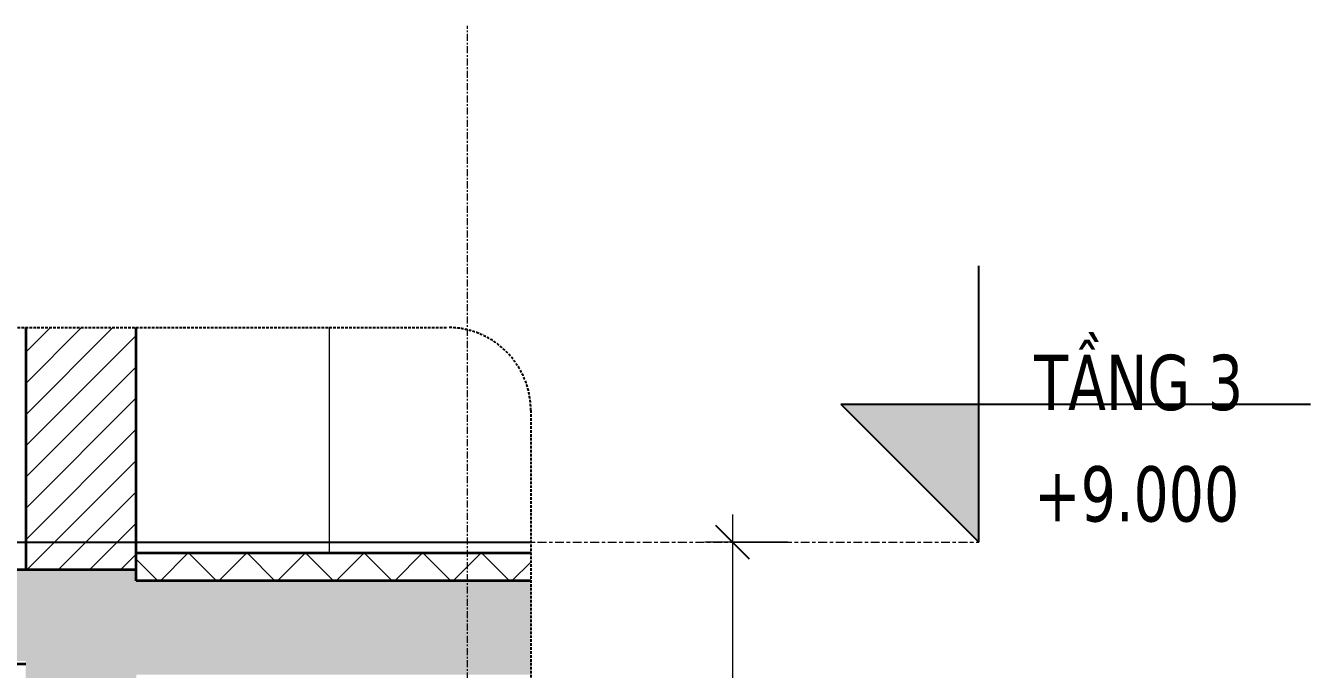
# Model space of a CAD drawing. Header units: millimetres. Extents: x 32270 to 221883, y 3811 to 78637.
# Drawn here: x 54403 to 56728, y 8770 to 9935 of the extents above; entities that cross this region are included whole.
import ezdxf

# ---------------------------------------------------------------- set-up
doc = ezdxf.new("R2010")
doc.units = ezdxf.units.MM
for name, pattern in [('Centre', [31.75, 6.35, -4.7625, 15.875, -4.7625]), ('Grid Line', [22.225, 12.7, -3.175, 3.175, -3.175]), ('Hidden', [7.14375, 4.7625, -2.38125]), ('IMPORT-CENTER _2_', [40.64, 25.4, -5.08, 5.08, -5.08])]:
    doc.linetypes.add(name, pattern=pattern)
for name, color, linetype, lineweight in [('0-4', 90, 'Continuous', 5), ('A-ANNO-DIMS', 211, 'Continuous', 9), ('A-ANNO-DIMS-50', 211, 'Continuous', 9), ('A-DETL-GENF', 92, 'Continuous', 18), ('A-DETL-GENF-3', 92, 'Hidden', 25), ('A-DETL-GENF-4', 9, 'Continuous', 18), ('A-DETL-MEDM', 33, 'Continuous', 35), ('A-FLOR-FNSH-1', 7, 'Continuous', 35), ('A-FLOR-LEVL', 51, 'Continuous', 9), ('A-FLOR-LEVL-1', 51, 'Continuous', 25), ('A-FLOR-LEVL-2', 51, 'Centre', 9), ('A-FLOR-PATT-1', 253, 'Continuous', 18), ('A-FLOR-PATT-3', 8, 'Continuous', 18), ('A-WALL', 113, 'Continuous', 18), ('A-WALL-2', 7, 'Continuous', 35), ('A-WALL-PATT-2', 111, 'Continuous', 18), ('G-IMPT', 8, 'Continuous', 18), ('G-IMPT-2', 8, 'IMPORT-CENTER _2_', 18), ('M-EQPM', 50, 'Continuous', 18), ('M-EQPM-1', 50, 'Continuous', 25), ('S-GRID-1', 1, 'Grid Line', 9)]:
    doc.layers.add(name, color=color, linetype=linetype, lineweight=lineweight)
doc.styles.add('Tahoma_B_1', font='tahomabd.ttf', dxfattribs={"width": 0.85, "height": 100})
doc.styles.add('UTM Avo', font='', dxfattribs={"width": 0.9, "height": 125})
doc.styles.get('UTM Avo').set_extended_font_data('UTM Avo')
doc.dimstyles.new('1_Dim_chi_tiet_2_5', dxfattribs={"dimscale": 304.8, "dimtxt": 124.912619, "dimasz": 0.19685, "dimexe": 0.164042, "dimexo": 0.0625, "dimgap": 0.016404, "dimtad": 1, "dimdec": 0, "dimrnd": 5, "dimzin": 0, "dimdsep": 46, "dimtxsty": 'UTM Avo', "dimblk1": 'OBLIQUE', "dimblk2": 'OBLIQUE', "dimsah": 1, "dimcen": 0.09, "dimdle": 0.164042, "dimazin": 0, "dimtfac": 1, "dimtdec": 4, "dimtix": 1, "dimtmove": 0, "dimatfit": 3, "dimfxl": 0.328084, "dimfxlon": 1, "dimtvp": 1, "dimtolj": 1, "dimtzin": 0, "dimarcsym": 2})
pattern_1 = [(50, (37692.33, 15875), (364.368, -31.878), [38.1, -419.1]), (355, (37692.33, 15875), (-70.486, 382.113), [30.48, -335.28]), (100.451, (37722.7, 15872.34), (293.885, 350.233), [32.38, -356.18]), (46.184, (37692.33, 15976.6), (542.158, -84.086), [57.15, -628.65]), (96.636, (37737.5, 15969.6), (474.805, 494.855), [48.57, -534.27]), (351.184, (37692.33, 15976.6), (474.81, 494.85), [45.72, -502.92]), (21, (37743.13, 15951.2), (303.228, -204.53), [38.1, -419.1]), (326, (37743.13, 15951.2), (123.604, 368.376), [30.48, -335.28]), (71.451, (37768.4, 15934.16), (426.834, 163.843), [32.38, -356.18]), (37.5, (37692.33, 15875), (6.1766, 169.1102), [3.353, -327.863, 3.353, -337.007, -336.55]), (37.5, (37692.33, 15875), (6.1766, 169.1102), [-671.576, 3.353, -333.197]), (7.5, (37692.33, 15875), (133.639, 200.3615), [3.353, -190.703, 3.353, -320.243, -128.27]), (7.5, (37692.33, 15875), (133.639, 200.3615), [-517.652, 3.353, -124.917]), (327.5, (37579.05, 15875), (271.1818, -11.4584), [3.353, -123.647, 3.353, -392.887, -525.78]), (327.5, (37579.05, 15875), (271.1818, -11.4584), [-523.24, 3.353, -522.427]), (317.5, (37528.25, 15875), (296.2585, 50.853), [3.353, -161.747, 3.353, -259.791, -373.38]), (317.5, (37528.25, 15875), (296.2585, 50.853), [-428.244, 3.353, -370.027]), (45, (37692.33, 15875), (-125.7236, 125.7236), []), (45, (37692.33, 16065.5), (-125.7236, 125.7236), [])]

# ---------------------------------------------------------------- blocks, each defined once
blk = doc.blocks.new('NCV_TKTC_KET CAU_rvt-2-TKCS_CĂN HỘ LOẠI 3A - MẶT CẮT 1')
at = {"layer": 'A-FLOR-PATT-1'}
h = blk.add_hatch(dxfattribs=at)
h.set_pattern_fill('FP_3', color=256, style=0, pattern_type=2)
h.set_pattern_definition(pattern_1)
h.paths.add_polyline_path([(41852.6, 8780), (41852.6, 8785), (38252.6, 8785), (38252.6, 8780), (41846.6, 8780)])
h = blk.add_hatch(dxfattribs=at)
h.set_pattern_fill('FP_3', color=256, style=0, pattern_type=2)
h.set_pattern_definition(pattern_1)
h.paths.add_polyline_path([(41852.6, 8780), (41852.6, 8785), (38252.6, 8785), (38252.6, 8780), (41846.6, 8780)])
at = {"layer": 'A-FLOR-FNSH-1'}
blk.add_line((38252.6, 8780), (41852.6, 8780), dxfattribs=at)
blk = doc.blocks.new('TKTC_XREF_251221_MB TANG 2-7 - TKTC_XREF_260130_MB TANG 2-5_dwg_$cc-4746802-TKCS_CĂN HỘ LOẠI 3A - MẶT CẮT 1')
at = {"layer": 'G-IMPT-2'}
for p, q in [((42139.2, 5600), (42260.3, 5600)), ((42200.2, 5600), (42199.3, 5600))]:
    blk.add_line(p, q, dxfattribs=at)
at = {"layer": 'M-EQPM'}
for p, q in [((42200.1, 5600), (42199.4, 5600)), ((42199.4, 5600), (42199.7, 5600)), ((42199.7, 5600), (42200.1, 5600)), ((42244.7, 5600), (42244.7, 5600))]:
    blk.add_line(p, q, dxfattribs=at)
blk = doc.blocks.new('TKTC_XREF_251221_MB TANG 2-7 - TKTC_XREF_260130_MB TANG 2-5_dwg_CUM U_DN100-4746799-TKCS_CĂN HỘ LOẠI 3A - MẶT CẮT 1')
at = {"layer": 'G-IMPT'}
for p, q in [((42202, 5600), (42201.2, 5600)), ((42252.6, 5600), (42201.2, 5600)), ((42202, 5600), (42201.3, 5600)), ((42202, 5600), (42201.3, 5600)), ((42253.4, 5600), (42202, 5600)), ((42254.1, 5600), (42257.9, 5600)), ((42254.1, 5600), (42257.9, 5600)), ((42254.8, 5600), (42258.6, 5600)), ((42254.9, 5600), (42258.7, 5600)), ((42257.9, 5600), (42257.9, 5600)), ((42257.9, 5600), (42257.9, 5600)), ((42257.9, 5600), (42257.9, 5600)), ((42258.6, 5600), (42258.6, 5600)), ((42258.6, 5600), (42258.7, 5600)), ((42258.6, 5600), (42258.7, 5600)), ((42258.7, 5600), (42258.7, 5600)), ((42259.4, 5600), (42259.4, 5600)), ((42260.2, 5600), (42260.2, 5600)), ((42260.9, 5600), (42261, 5600)), ((42261.7, 5600), (42261.7, 5600)), ((42262.4, 5600), (42262.5, 5600)), ((42262.9, 5600), (42263.7, 5600)), ((42263.7, 5600), (42263, 5600)), ((42264.5, 5600), (42263.7, 5600)), ((42263.7, 5600), (42264.4, 5600)), ((42263.7, 5600), (42263.7, 5600)), ((42264.4, 5600), (42264.5, 5600))]:
    blk.add_line(p, q, dxfattribs=at)
at = {"layer": 'G-IMPT', "flags": 128}
for points in [[(42252.6, 5600), (42201.3, 5600), (42201.3, 5600)], [(42253.3, 5600), (42202, 5600), (42202, 5600)], [(42254.1, 5600), (42254.1, 5600), (42252.5, 5600), (42252.6, 5600), (42254.1, 5600), (42254.1, 5600)], [(42254.8, 5600), (42254.8, 5600), (42253.3, 5600), (42253.4, 5600), (42254.9, 5600), (42254.9, 5600)], [(42257.9, 5600), (42254.1, 5600), (42254.1, 5600), (42257.9, 5600)], [(42258.7, 5600), (42254.9, 5600), (42254.8, 5600), (42258.6, 5600)], [(42258.6, 5600), (42262.9, 5600), (42263, 5600), (42258.7, 5600)], [(42259.4, 5600), (42263.7, 5600), (42263.7, 5600), (42259.4, 5600)]]:
    blk.add_lwpolyline(points, dxfattribs=at)
blk = doc.blocks.new('TKTC_XREF_251221_MB TANG 2-7 - TKTC_XREF_260130_MB TANG 2-5_dwg_$cc-4746807-TKCS_CĂN HỘ LOẠI 3A - MẶT CẮT 1')
at = {"layer": 'G-IMPT-2'}
for p, q in [((42110.7, 5600), (42263.7, 5600)), ((42187.2, 5600), (42187.1, 5600))]:
    blk.add_line(p, q, dxfattribs=at)
at = {"layer": 'M-EQPM'}
for p, q in [((42187.2, 5600), (42187.1, 5600)), ((42187.1, 5600), (42187.2, 5600)), ((42187.2, 5600), (42187.2, 5600)), ((42244, 5600), (42244, 5600))]:
    blk.add_line(p, q, dxfattribs=at)
blk = doc.blocks.new('TKTC_XREF_251221_MB TANG 2-7 - TKTC_XREF_260130_MB TANG 2-5_dwg_CUM U_DN100-V10-TKCS_CĂN HỘ LOẠI 3A - MẶT CẮT 1')
at = {"layer": 'G-IMPT'}
for p, q in [((42187.1, 5600), (42187.2, 5600)), ((42187.1, 5600), (42187.2, 5600)), ((42187.1, 5600), (42187.2, 5600)), ((42252, 5600), (42187.1, 5600)), ((42252.1, 5600), (42187.2, 5600)), ((42253.9, 5600), (42258.7, 5600)), ((42253.9, 5600), (42258.7, 5600)), ((42254, 5600), (42258.8, 5600)), ((42254, 5600), (42258.8, 5600)), ((42258.7, 5600), (42258.7, 5600)), ((42258.7, 5600), (42258.7, 5600)), ((42258.7, 5600), (42258.7, 5600)), ((42258.8, 5600), (42258.8, 5600)), ((42258.8, 5600), (42258.8, 5600)), ((42258.8, 5600), (42258.8, 5600)), ((42259.6, 5600), (42259.6, 5600)), ((42259.7, 5600), (42259.7, 5600)), ((42261.6, 5600), (42261.6, 5600)), ((42261.7, 5600), (42261.7, 5600)), ((42263.5, 5600), (42263.5, 5600)), ((42263.6, 5600), (42263.6, 5600)), ((42266, 5600), (42265, 5600)), ((42265.1, 5600), (42266, 5600)), ((42266.1, 5600), (42265.2, 5600)), ((42265.2, 5600), (42266.1, 5600)), ((42266, 5600), (42266, 5600)), ((42266.1, 5600), (42266.1, 5600))]:
    blk.add_line(p, q, dxfattribs=at)
at = {"layer": 'G-IMPT', "flags": 128}
for points in [[(42252, 5600), (42187.1, 5600), (42187.1, 5600)], [(42252.1, 5600), (42187.2, 5600), (42187.2, 5600)], [(42253.9, 5600), (42253.9, 5600), (42252, 5600), (42252, 5600), (42253.9, 5600), (42253.9, 5600)], [(42254, 5600), (42254, 5600), (42252.1, 5600), (42252.1, 5600), (42254, 5600), (42254, 5600)], [(42258.7, 5600), (42253.9, 5600), (42253.9, 5600), (42258.7, 5600)], [(42258.8, 5600), (42254, 5600), (42254, 5600), (42258.8, 5600)], [(42259.6, 5600), (42265.1, 5600), (42265, 5600), (42259.6, 5600)], [(42259.7, 5600), (42265.2, 5600), (42265.2, 5600), (42259.7, 5600)]]:
    blk.add_lwpolyline(points, dxfattribs=at)
blk = doc.blocks.new('TKTC_XREF_251221_MB TANG 2-7 - TKTC_XREF_260130_MB TANG 2-5_dwg_$cc-4746806-TKCS_CĂN HỘ LOẠI 3A - MẶT CẮT 1')
at = {"layer": 'G-IMPT-2'}
for p, q in [((42111.5, 5600), (42264.5, 5600)), ((42188, 5600), (42188.1, 5600))]:
    blk.add_line(p, q, dxfattribs=at)
at = {"layer": 'M-EQPM'}
for p, q in [((42188, 5600), (42188, 5600)), ((42188, 5600), (42188.1, 5600)), ((42188.1, 5600), (42188, 5600)), ((42244.9, 5600), (42244.9, 5600))]:
    blk.add_line(p, q, dxfattribs=at)
blk = doc.blocks.new('TKTC_XREF_251221_MB TANG 2-7 - TKTC_XREF_260130_MB TANG 2-5_dwg_$cc-4746801-TKCS_CĂN HỘ LOẠI 3A - MẶT CẮT 1')
at = {"layer": 'G-IMPT-2'}
for p, q in [((42139.6, 5600), (42260.7, 5600)), ((42200.6, 5600), (42199.7, 5600))]:
    blk.add_line(p, q, dxfattribs=at)
at = {"layer": 'M-EQPM'}
for p, q in [((42200.5, 5600), (42199.8, 5600)), ((42199.8, 5600), (42200.1, 5600)), ((42200.1, 5600), (42200.5, 5600)), ((42245.1, 5600), (42245.1, 5600))]:
    blk.add_line(p, q, dxfattribs=at)
blk = doc.blocks.new('TKTC_XREF_251221_MB TANG 2-7 - TKTC_XREF_260130_MB TANG 2-5_dwg_$cc-4746800-TKCS_CĂN HỘ LOẠI 3A - MẶT CẮT 1')
at = {"layer": 'G-IMPT-2'}
for p, q in [((42217.4, 5600), (42096.3, 5600)), ((42156.4, 5600), (42157.3, 5600))]:
    blk.add_line(p, q, dxfattribs=at)
at = {"layer": 'M-EQPM'}
for p, q in [((42111.8, 5600), (42111.8, 5600)), ((42156.8, 5600), (42156.5, 5600)), ((42156.5, 5600), (42157.2, 5600)), ((42157.2, 5600), (42156.8, 5600))]:
    blk.add_line(p, q, dxfattribs=at)
blk = doc.blocks.new('TKTC_XREF_251221_MB TANG 2-7 - TKTC_XREF_260130_MB TANG 2-5_dwg_CUM U_DN100-V17-TKCS_CĂN HỘ LOẠI 3A - MẶT CẮT 1')
at = {"layer": 'G-IMPT'}
for p, q in [((42092.1, 5600), (42092.9, 5600)), ((42092.9, 5600), (42092.1, 5600)), ((42092.1, 5600), (42092.1, 5600)), ((42092.9, 5600), (42093.6, 5600)), ((42093.7, 5600), (42092.9, 5600)), ((42092.9, 5600), (42092.9, 5600)), ((42094.1, 5600), (42094.1, 5600)), ((42094.9, 5600), (42094.9, 5600)), ((42095.6, 5600), (42095.6, 5600)), ((42096.4, 5600), (42096.4, 5600)), ((42097.2, 5600), (42097.2, 5600)), ((42097.9, 5600), (42097.9, 5600)), ((42098, 5600), (42097.9, 5600)), ((42101.7, 5600), (42097.9, 5600)), ((42098, 5600), (42097.9, 5600)), ((42098, 5600), (42098, 5600)), ((42101.7, 5600), (42098, 5600)), ((42098.7, 5600), (42098.7, 5600)), ((42098.7, 5600), (42098.7, 5600)), ((42098.7, 5600), (42098.7, 5600)), ((42102.5, 5600), (42098.7, 5600)), ((42102.5, 5600), (42098.7, 5600)), ((42103.2, 5600), (42154.5, 5600)), ((42104, 5600), (42155.3, 5600)), ((42154.5, 5600), (42155.3, 5600)), ((42154.6, 5600), (42155.3, 5600)), ((42154.6, 5600), (42155.3, 5600))]:
    blk.add_line(p, q, dxfattribs=at)
at = {"layer": 'G-IMPT', "flags": 128}
for points in [[(42097.2, 5600), (42092.9, 5600), (42092.9, 5600), (42097.2, 5600)], [(42097.9, 5600), (42093.7, 5600), (42093.6, 5600), (42097.9, 5600)], [(42097.9, 5600), (42101.7, 5600), (42101.8, 5600), (42098, 5600)], [(42098.7, 5600), (42102.4, 5600), (42102.5, 5600), (42098.7, 5600)], [(42101.8, 5600), (42101.8, 5600), (42103.3, 5600), (42103.2, 5600), (42101.7, 5600), (42101.7, 5600)], [(42102.5, 5600), (42102.5, 5600), (42104, 5600), (42103.9, 5600), (42102.4, 5600), (42102.4, 5600)], [(42103.3, 5600), (42154.6, 5600), (42154.6, 5600)], [(42104, 5600), (42155.3, 5600), (42155.3, 5600)]]:
    blk.add_lwpolyline(points, dxfattribs=at)
blk = doc.blocks.new('TKTC_XREF_251221_MB TANG 2-7 - TKTC_XREF_260130_MB TANG 2-5_dwg_$cc-4746795-TKCS_CĂN HỘ LOẠI 3A - MẶT CẮT 1')
at = {"layer": 'G-IMPT-2'}
for p, q in [((42245.9, 5600), (42092.9, 5600)), ((42169.3, 5600), (42169.5, 5600))]:
    blk.add_line(p, q, dxfattribs=at)
at = {"layer": 'M-EQPM'}
for p, q in [((42112.5, 5600), (42112.5, 5600)), ((42169.4, 5600), (42169.4, 5600)), ((42169.4, 5600), (42169.4, 5600)), ((42169.4, 5600), (42169.4, 5600))]:
    blk.add_line(p, q, dxfattribs=at)
blk = doc.blocks.new('TKTC_XREF_251221_MB TANG 2-7 - TKTC_XREF_260130_MB TANG 2-5_dwg_CUM U_DN100-V18-TKCS_CĂN HỘ LOẠI 3A - MẶT CẮT 1')
at = {"layer": 'G-IMPT'}
for p, q in [((42090.5, 5600), (42091.4, 5600)), ((42091.4, 5600), (42090.5, 5600)), ((42090.5, 5600), (42090.5, 5600)), ((42090.6, 5600), (42091.5, 5600)), ((42091.5, 5600), (42090.6, 5600)), ((42090.6, 5600), (42090.6, 5600)), ((42093, 5600), (42093, 5600)), ((42093.1, 5600), (42093.1, 5600)), ((42094.9, 5600), (42094.9, 5600)), ((42095, 5600), (42095, 5600)), ((42096.8, 5600), (42096.8, 5600)), ((42096.9, 5600), (42097, 5600)), ((42097.8, 5600), (42097.8, 5600)), ((42097.8, 5600), (42097.8, 5600)), ((42097.8, 5600), (42097.8, 5600)), ((42102.6, 5600), (42097.8, 5600)), ((42102.6, 5600), (42097.8, 5600)), ((42097.9, 5600), (42097.9, 5600)), ((42097.9, 5600), (42097.9, 5600)), ((42097.9, 5600), (42097.9, 5600)), ((42102.7, 5600), (42097.9, 5600)), ((42102.7, 5600), (42097.9, 5600)), ((42104.5, 5600), (42169.3, 5600)), ((42104.6, 5600), (42169.5, 5600)), ((42169.4, 5600), (42169.3, 5600)), ((42169.5, 5600), (42169.3, 5600)), ((42169.4, 5600), (42169.4, 5600))]:
    blk.add_line(p, q, dxfattribs=at)
at = {"layer": 'G-IMPT', "flags": 128}
for points in [[(42096.8, 5600), (42091.4, 5600), (42091.4, 5600), (42096.8, 5600)], [(42096.9, 5600), (42091.5, 5600), (42091.5, 5600), (42097, 5600)], [(42097.8, 5600), (42102.6, 5600), (42102.6, 5600), (42097.8, 5600)], [(42097.9, 5600), (42102.7, 5600), (42102.7, 5600), (42097.9, 5600)], [(42102.6, 5600), (42102.6, 5600), (42104.5, 5600), (42104.5, 5600), (42102.6, 5600), (42102.6, 5600)], [(42102.7, 5600), (42102.7, 5600), (42104.6, 5600), (42104.6, 5600), (42102.7, 5600), (42102.7, 5600)], [(42104.5, 5600), (42169.3, 5600), (42169.4, 5600)], [(42104.6, 5600), (42169.4, 5600), (42169.4, 5600)]]:
    blk.add_lwpolyline(points, dxfattribs=at)
blk = doc.blocks.new('TKTC_XREF_251221_MB TANG 2-7 - TKTC_XREF_260130_MB TANG 2-5_dwg_$cc-V19-TKCS_CĂN HỘ LOẠI 3A - MẶT CẮT 1')
at = {"layer": 'G-IMPT-2'}
for p, q in [((42245.1, 5600), (42092.1, 5600)), ((42168.6, 5600), (42168.5, 5600))]:
    blk.add_line(p, q, dxfattribs=at)
at = {"layer": 'M-EQPM'}
for p, q in [((42111.7, 5600), (42111.7, 5600)), ((42168.6, 5600), (42168.5, 5600)), ((42168.5, 5600), (42168.6, 5600)), ((42168.6, 5600), (42168.6, 5600))]:
    blk.add_line(p, q, dxfattribs=at)
blk = doc.blocks.new('TKTC_XREF_251221_MB TANG 2-7 - TKTC_XREF_260130_MB TANG 2-5_dwg_$cc-4746805-TKCS_CĂN HỘ LOẠI 3A - MẶT CẮT 1')
at = {"layer": 'G-IMPT-2'}
for p, q in [((42142, 5600), (42262.8, 5600)), ((42202.4, 5600), (42202.4, 5600))]:
    blk.add_line(p, q, dxfattribs=at)
at = {"layer": 'M-EQPM'}
for p, q in [((42202.4, 5600), (42159.7, 5600)), ((42159.7, 5600), (42202.4, 5600)), ((42202.4, 5600), (42192.5, 5600)), ((42192.5, 5600), (42202.4, 5600)), ((42202.4, 5600), (42212.3, 5600)), ((42212.3, 5600), (42202.4, 5600)), ((42247.3, 5600), (42247.3, 5600))]:
    blk.add_line(p, q, dxfattribs=at)
blk = doc.blocks.new('TKTC_XREF_251221_MB TANG 2-7 - TKTC_XREF_260130_MB TANG 2-5_dwg_CUM U_DN100-V20-TKCS_CĂN HỘ LOẠI 3A - MẶT CẮT 1')
at = {"layer": 'G-IMPT'}
for p, q in [((42202.4, 5600), (42155.6, 5600)), ((42155.6, 5600), (42202.4, 5600)), ((42202.4, 5600), (42202.4, 5600)), ((42202.4, 5600), (42202.4, 5600)), ((42253.6, 5600), (42202.4, 5600)), ((42253.6, 5600), (42202.4, 5600)), ((42253.6, 5600), (42202.4, 5600)), ((42253.6, 5600), (42202.4, 5600)), ((42255.1, 5600), (42253.6, 5600)), ((42253.6, 5600), (42255.1, 5600)), ((42255.1, 5600), (42253.6, 5600)), ((42253.6, 5600), (42255.1, 5600)), ((42258.9, 5600), (42255.1, 5600)), ((42255.1, 5600), (42258.9, 5600)), ((42255.1, 5600), (42258.9, 5600)), ((42255.1, 5600), (42258.9, 5600)), ((42258.9, 5600), (42255.1, 5600)), ((42255.1, 5600), (42258.9, 5600)), ((42255.1, 5600), (42258.9, 5600)), ((42255.1, 5600), (42258.9, 5600)), ((42258.9, 5600), (42258.9, 5600)), ((42258.9, 5600), (42258.9, 5600)), ((42259.6, 5600), (42263.9, 5600)), ((42263.9, 5600), (42259.6, 5600)), ((42259.6, 5600), (42263.9, 5600)), ((42263.9, 5600), (42259.6, 5600)), ((42264.7, 5600), (42263.9, 5600)), ((42263.9, 5600), (42264.7, 5600)), ((42264.7, 5600), (42263.9, 5600)), ((42263.9, 5600), (42264.7, 5600))]:
    blk.add_line(p, q, dxfattribs=at)
blk = doc.blocks.new('TKTC_XREF_251221_MB TANG 2-7 - TKTC_XREF_260130_MB TANG 2-5_dwg_$cc-V21-TKCS_CĂN HỘ LOẠI 3A - MẶT CẮT 1')
at = {"layer": 'G-IMPT-2'}
for p, q in [((42111.3, 5600), (42264.3, 5600)), ((42187.8, 5600), (42187.7, 5600))]:
    blk.add_line(p, q, dxfattribs=at)
at = {"layer": 'M-EQPM'}
for p, q in [((42187.8, 5600), (42187.7, 5600)), ((42187.7, 5600), (42187.8, 5600)), ((42187.8, 5600), (42187.8, 5600)), ((42244.6, 5600), (42244.6, 5600))]:
    blk.add_line(p, q, dxfattribs=at)
blk = doc.blocks.new('TKTC_XREF_251221_MB TANG 2-7 - TKTC_XREF_260130_MB TANG 2-5_dwg_$cc-V22-TKCS_CĂN HỘ LOẠI 3A - MẶT CẮT 1')
at = {"layer": 'G-IMPT-2'}
for p, q in [((42112.1, 5600), (42265.1, 5600)), ((42188.6, 5600), (42188.7, 5600))]:
    blk.add_line(p, q, dxfattribs=at)
at = {"layer": 'M-EQPM'}
for p, q in [((42188.6, 5600), (42188.6, 5600)), ((42188.6, 5600), (42188.7, 5600)), ((42188.7, 5600), (42188.6, 5600)), ((42245.5, 5600), (42245.5, 5600))]:
    blk.add_line(p, q, dxfattribs=at)
blk = doc.blocks.new('TKTC_XREF_251221_MB TANG 2-7 - TKTC_XREF_260130_MB TANG 2-5_dwg_$cc-4746797-TKCS_CĂN HỘ LOẠI 3A - MẶT CẮT 1')
at = {"layer": 'G-IMPT-2'}
for p, q in [((42216.9, 5600), (42095.8, 5600)), ((42155.9, 5600), (42156.8, 5600))]:
    blk.add_line(p, q, dxfattribs=at)
at = {"layer": 'M-EQPM'}
for p, q in [((42111.4, 5600), (42111.4, 5600)), ((42156.4, 5600), (42156, 5600)), ((42156, 5600), (42156.7, 5600)), ((42156.7, 5600), (42156.4, 5600))]:
    blk.add_line(p, q, dxfattribs=at)
blk = doc.blocks.new('TKTC_XREF_251221_MB TANG 2-7 - TKTC_XREF_260130_MB TANG 2-5_dwg_$cc-V23-TKCS_CĂN HỘ LOẠI 3A - MẶT CẮT 1')
at = {"layer": 'G-IMPT-2'}
for p, q in [((42137.8, 5600), (42258.9, 5600)), ((42198.8, 5600), (42198, 5600))]:
    blk.add_line(p, q, dxfattribs=at)
at = {"layer": 'M-EQPM'}
for p, q in [((42198.7, 5600), (42198.1, 5600)), ((42198.1, 5600), (42198.4, 5600)), ((42198.4, 5600), (42198.7, 5600)), ((42243.4, 5600), (42243.4, 5600))]:
    blk.add_line(p, q, dxfattribs=at)
blk = doc.blocks.new('TKTC_XREF_251221_MB TANG 2-7 - TKTC_XREF_260130_MB TANG 2-5_dwg_CUM U_DN100-V24-TKCS_CĂN HỘ LOẠI 3A - MẶT CẮT 1')
at = {"layer": 'G-IMPT'}
for p, q in [((42200.6, 5600), (42199.9, 5600)), ((42251.2, 5600), (42199.9, 5600)), ((42200.6, 5600), (42200, 5600)), ((42200.6, 5600), (42200, 5600)), ((42252, 5600), (42200.6, 5600)), ((42252.8, 5600), (42256.6, 5600)), ((42252.8, 5600), (42256.6, 5600)), ((42253.4, 5600), (42257.2, 5600)), ((42253.5, 5600), (42257.3, 5600)), ((42256.5, 5600), (42256.6, 5600)), ((42256.6, 5600), (42256.6, 5600)), ((42256.6, 5600), (42256.6, 5600)), ((42257.2, 5600), (42257.2, 5600)), ((42257.2, 5600), (42257.3, 5600)), ((42257.3, 5600), (42257.3, 5600)), ((42257.3, 5600), (42257.4, 5600)), ((42258, 5600), (42258, 5600)), ((42258.9, 5600), (42258.9, 5600)), ((42259.5, 5600), (42259.6, 5600)), ((42260.4, 5600), (42260.4, 5600)), ((42261.1, 5600), (42261.1, 5600)), ((42262.4, 5600), (42261.6, 5600)), ((42261.6, 5600), (42262.4, 5600)), ((42263.1, 5600), (42262.3, 5600)), ((42262.3, 5600), (42263, 5600)), ((42262.4, 5600), (42262.4, 5600)), ((42263, 5600), (42263.1, 5600))]:
    blk.add_line(p, q, dxfattribs=at)
at = {"layer": 'G-IMPT', "flags": 128}
for points in [[(42251.3, 5600), (42200, 5600), (42200, 5600)], [(42251.9, 5600), (42200.6, 5600), (42200.6, 5600)], [(42252.8, 5600), (42252.7, 5600), (42251.2, 5600), (42251.3, 5600), (42252.8, 5600), (42252.8, 5600)], [(42253.4, 5600), (42253.4, 5600), (42251.9, 5600), (42252, 5600), (42253.5, 5600), (42253.5, 5600)], [(42256.6, 5600), (42252.8, 5600), (42252.8, 5600), (42256.5, 5600)], [(42257.3, 5600), (42253.5, 5600), (42253.4, 5600), (42257.2, 5600)], [(42257.3, 5600), (42261.6, 5600), (42261.6, 5600), (42257.3, 5600)], [(42258, 5600), (42262.3, 5600), (42262.3, 5600), (42258, 5600)]]:
    blk.add_lwpolyline(points, dxfattribs=at)
blk = doc.blocks.new('TKTC_XREF_251221_MB TANG 2-7 - TKTC_XREF_260130_MB TANG 2-5_dwg_$cc-V25-TKCS_CĂN HỘ LOẠI 3A - MẶT CẮT 1')
at = {"layer": 'G-IMPT-2'}
for p, q in [((42111.9, 5600), (42264.9, 5600)), ((42188.4, 5600), (42188.4, 5600))]:
    blk.add_line(p, q, dxfattribs=at)
at = {"layer": 'M-EQPM'}
for p, q in [((42188.4, 5600), (42134.4, 5600)), ((42134.4, 5600), (42188.4, 5600)), ((42188.4, 5600), (42175.9, 5600)), ((42175.9, 5600), (42188.4, 5600)), ((42188.4, 5600), (42201, 5600)), ((42201, 5600), (42188.4, 5600)), ((42245.3, 5600), (42245.3, 5600))]:
    blk.add_line(p, q, dxfattribs=at)
blk = doc.blocks.new('TKTC_XREF_251221_MB TANG 2-7 - TKTC_XREF_260130_MB TANG 2-5_dwg_CUM U_DN100-V26-TKCS_CĂN HỘ LOẠI 3A - MẶT CẮT 1')
at = {"layer": 'G-IMPT'}
for p, q in [((42188.4, 5600), (42121.3, 5600)), ((42121.3, 5600), (42188.4, 5600)), ((42188.4, 5600), (42129.1, 5600)), ((42129.1, 5600), (42188.4, 5600)), ((42188.4, 5600), (42188.4, 5600)), ((42253.3, 5600), (42188.4, 5600)), ((42253.3, 5600), (42188.4, 5600)), ((42253.3, 5600), (42188.4, 5600)), ((42253.3, 5600), (42188.4, 5600)), ((42255.2, 5600), (42253.3, 5600)), ((42253.3, 5600), (42255.2, 5600)), ((42255.2, 5600), (42253.3, 5600)), ((42253.3, 5600), (42255.2, 5600)), ((42260, 5600), (42255.2, 5600)), ((42255.2, 5600), (42260, 5600)), ((42255.2, 5600), (42260, 5600)), ((42255.2, 5600), (42260, 5600)), ((42260, 5600), (42255.2, 5600)), ((42255.2, 5600), (42260, 5600)), ((42255.2, 5600), (42260, 5600)), ((42255.2, 5600), (42260, 5600)), ((42260, 5600), (42260, 5600)), ((42260, 5600), (42260, 5600)), ((42260.9, 5600), (42266.4, 5600)), ((42266.4, 5600), (42260.9, 5600)), ((42260.9, 5600), (42266.4, 5600)), ((42266.4, 5600), (42260.9, 5600)), ((42267.3, 5600), (42266.4, 5600)), ((42266.4, 5600), (42267.3, 5600)), ((42267.3, 5600), (42266.4, 5600)), ((42266.4, 5600), (42267.3, 5600))]:
    blk.add_line(p, q, dxfattribs=at)
blk = doc.blocks.new('TKTC_XREF_251221_MB TANG 2-7 - TKTC_XREF_260130_MB TANG 2-5_dwg_$cc-V27-TKCS_CĂN HỘ LOẠI 3A - MẶT CẮT 1')
at = {"layer": 'G-IMPT-2'}
for p, q in [((42112.4, 5600), (42265.5, 5600)), ((42188.9, 5600), (42188.9, 5600))]:
    blk.add_line(p, q, dxfattribs=at)
at = {"layer": 'M-EQPM'}
for p, q in [((42188.9, 5600), (42134.9, 5600)), ((42134.9, 5600), (42188.9, 5600)), ((42188.9, 5600), (42176.4, 5600)), ((42176.4, 5600), (42188.9, 5600)), ((42188.9, 5600), (42201.5, 5600)), ((42201.5, 5600), (42188.9, 5600)), ((42245.8, 5600), (42245.8, 5600))]:
    blk.add_line(p, q, dxfattribs=at)
blk = doc.blocks.new('TKTC_XREF_251221_MB TANG 2-7 - TKTC_XREF_260130_MB TANG 2-5_dwg_$cc-V28-TKCS_CĂN HỘ LOẠI 3A - MẶT CẮT 1')
at = {"layer": 'G-IMPT-2'}
for p, q in [((42139.6, 5600), (42260.7, 5600)), ((42200.6, 5600), (42199.8, 5600))]:
    blk.add_line(p, q, dxfattribs=at)
at = {"layer": 'M-EQPM'}
for p, q in [((42200.5, 5600), (42199.9, 5600)), ((42199.9, 5600), (42200.2, 5600)), ((42200.2, 5600), (42200.5, 5600)), ((42245.2, 5600), (42245.2, 5600))]:
    blk.add_line(p, q, dxfattribs=at)
blk = doc.blocks.new('TKTC_XREF_251221_MB TANG 2-7 - TKTC_XREF_251221_MB TANG 2-7-V32-TKCS_CĂN HỘ LOẠI 3A - MẶT CẮT 1')
at = {"layer": 'M-EQPM'}
for p, q in [((42103.5, 9000), (42054.3, 9000)), ((42054.3, 9000), (42103.5, 9000)), ((42103.6, 9000), (42054.4, 9000)), ((42054.4, 9000), (42103.6, 9000)), ((42253.1, 9000), (42302.2, 9000)), ((42302.2, 9000), (42253.1, 9000)), ((42253.7, 9000), (42302.8, 9000)), ((42302.8, 9000), (42253.7, 9000)), ((42253.8, 9000), (42303.6, 9000)), ((42303.6, 9000), (42253.8, 9000))]:
    blk.add_line(p, q, dxfattribs=at)
at = {"layer": 'M-EQPM-1'}
blk.add_line((33852.6, 9000), (42767, 9000), dxfattribs=at)
for name, p in [('TKTC_XREF_251221_MB TANG 2-7 - TKTC_XREF_260130_MB TANG 2-5_dwg_CUM U_DN100-V18-TKCS_CĂN HỘ LOẠI 3A - MẶT CẮT 1', (-0.8, 3400)), ('TKTC_XREF_251221_MB TANG 2-7 - TKTC_XREF_260130_MB TANG 2-5_dwg_CUM U_DN100-V18-TKCS_CĂN HỘ LOẠI 3A - MẶT CẮT 1', (0, 3400)), ('TKTC_XREF_251221_MB TANG 2-7 - TKTC_XREF_260130_MB TANG 2-5_dwg_CUM U_DN100-V17-TKCS_CĂN HỘ LOẠI 3A - MẶT CẮT 1', (-0.5, 3400)), ('TKTC_XREF_251221_MB TANG 2-7 - TKTC_XREF_260130_MB TANG 2-5_dwg_CUM U_DN100-V17-TKCS_CĂN HỘ LOẠI 3A - MẶT CẮT 1', (0, 3400)), ('TKTC_XREF_251221_MB TANG 2-7 - TKTC_XREF_260130_MB TANG 2-5_dwg_$cc-V19-TKCS_CĂN HỘ LOẠI 3A - MẶT CẮT 1', (0, 3400)), ('TKTC_XREF_251221_MB TANG 2-7 - TKTC_XREF_260130_MB TANG 2-5_dwg_$cc-4746795-TKCS_CĂN HỘ LOẠI 3A - MẶT CẮT 1', (0, 3400)), ('TKTC_XREF_251221_MB TANG 2-7 - TKTC_XREF_260130_MB TANG 2-5_dwg_$cc-4746797-TKCS_CĂN HỘ LOẠI 3A - MẶT CẮT 1', (0, 3400)), ('TKTC_XREF_251221_MB TANG 2-7 - TKTC_XREF_260130_MB TANG 2-5_dwg_$cc-4746800-TKCS_CĂN HỘ LOẠI 3A - MẶT CẮT 1', (0, 3400)), ('TKTC_XREF_251221_MB TANG 2-7 - TKTC_XREF_260130_MB TANG 2-5_dwg_$cc-4746807-TKCS_CĂN HỘ LOẠI 3A - MẶT CẮT 1', (0, 3400)), ('TKTC_XREF_251221_MB TANG 2-7 - TKTC_XREF_260130_MB TANG 2-5_dwg_$cc-V21-TKCS_CĂN HỘ LOẠI 3A - MẶT CẮT 1', (0, 3400)), ('TKTC_XREF_251221_MB TANG 2-7 - TKTC_XREF_260130_MB TANG 2-5_dwg_$cc-4746806-TKCS_CĂN HỘ LOẠI 3A - MẶT CẮT 1', (0, 3400)), ('TKTC_XREF_251221_MB TANG 2-7 - TKTC_XREF_260130_MB TANG 2-5_dwg_$cc-V25-TKCS_CĂN HỘ LOẠI 3A - MẶT CẮT 1', (0, 3400)), ('TKTC_XREF_251221_MB TANG 2-7 - TKTC_XREF_260130_MB TANG 2-5_dwg_$cc-V22-TKCS_CĂN HỘ LOẠI 3A - MẶT CẮT 1', (0, 3400)), ('TKTC_XREF_251221_MB TANG 2-7 - TKTC_XREF_260130_MB TANG 2-5_dwg_$cc-V27-TKCS_CĂN HỘ LOẠI 3A - MẶT CẮT 1', (0, 3400)), ('TKTC_XREF_251221_MB TANG 2-7 - TKTC_XREF_260130_MB TANG 2-5_dwg_CUM U_DN100-V26-TKCS_CĂN HỘ LOẠI 3A - MẶT CẮT 1', (0, 3400)), ('TKTC_XREF_251221_MB TANG 2-7 - TKTC_XREF_260130_MB TANG 2-5_dwg_CUM U_DN100-V26-TKCS_CĂN HỘ LOẠI 3A - MẶT CẮT 1', (0.5, 3400)), ('TKTC_XREF_251221_MB TANG 2-7 - TKTC_XREF_260130_MB TANG 2-5_dwg_$cc-V23-TKCS_CĂN HỘ LOẠI 3A - MẶT CẮT 1', (0, 3400)), ('TKTC_XREF_251221_MB TANG 2-7 - TKTC_XREF_260130_MB TANG 2-5_dwg_$cc-4746802-TKCS_CĂN HỘ LOẠI 3A - MẶT CẮT 1', (0, 3400)), ('TKTC_XREF_251221_MB TANG 2-7 - TKTC_XREF_260130_MB TANG 2-5_dwg_$cc-4746801-TKCS_CĂN HỘ LOẠI 3A - MẶT CẮT 1', (0, 3400)), ('TKTC_XREF_251221_MB TANG 2-7 - TKTC_XREF_260130_MB TANG 2-5_dwg_$cc-V28-TKCS_CĂN HỘ LOẠI 3A - MẶT CẮT 1', (0, 3400)), ('TKTC_XREF_251221_MB TANG 2-7 - TKTC_XREF_260130_MB TANG 2-5_dwg_$cc-4746802-TKCS_CĂN HỘ LOẠI 3A - MẶT CẮT 1', (0.6, 3400)), ('TKTC_XREF_251221_MB TANG 2-7 - TKTC_XREF_260130_MB TANG 2-5_dwg_$cc-4746801-TKCS_CĂN HỘ LOẠI 3A - MẶT CẮT 1', (0.6, 3400)), ('TKTC_XREF_251221_MB TANG 2-7 - TKTC_XREF_260130_MB TANG 2-5_dwg_$cc-4746805-TKCS_CĂN HỘ LOẠI 3A - MẶT CẮT 1', (0, 3400)), ('TKTC_XREF_251221_MB TANG 2-7 - TKTC_XREF_260130_MB TANG 2-5_dwg_CUM U_DN100-V20-TKCS_CĂN HỘ LOẠI 3A - MẶT CẮT 1', (0, 3400)), ('TKTC_XREF_251221_MB TANG 2-7 - TKTC_XREF_260130_MB TANG 2-5_dwg_CUM U_DN100-V10-TKCS_CĂN HỘ LOẠI 3A - MẶT CẮT 1', (0, 3400)), ('TKTC_XREF_251221_MB TANG 2-7 - TKTC_XREF_260130_MB TANG 2-5_dwg_CUM U_DN100-V10-TKCS_CĂN HỘ LOẠI 3A - MẶT CẮT 1', (0.6, 3400)), ('TKTC_XREF_251221_MB TANG 2-7 - TKTC_XREF_260130_MB TANG 2-5_dwg_CUM U_DN100-V10-TKCS_CĂN HỘ LOẠI 3A - MẶT CẮT 1', (0.8, 3400)), ('TKTC_XREF_251221_MB TANG 2-7 - TKTC_XREF_260130_MB TANG 2-5_dwg_CUM U_DN100-V10-TKCS_CĂN HỘ LOẠI 3A - MẶT CẮT 1', (1.4, 3400)), ('TKTC_XREF_251221_MB TANG 2-7 - TKTC_XREF_260130_MB TANG 2-5_dwg_CUM U_DN100-V24-TKCS_CĂN HỘ LOẠI 3A - MẶT CẮT 1', (0, 3400)), ('TKTC_XREF_251221_MB TANG 2-7 - TKTC_XREF_260130_MB TANG 2-5_dwg_CUM U_DN100-4746799-TKCS_CĂN HỘ LOẠI 3A - MẶT CẮT 1', (0, 3400)), ('TKTC_XREF_251221_MB TANG 2-7 - TKTC_XREF_260130_MB TANG 2-5_dwg_CUM U_DN100-4746799-TKCS_CĂN HỘ LOẠI 3A - MẶT CẮT 1', (0.4, 3400)), ('TKTC_XREF_251221_MB TANG 2-7 - TKTC_XREF_260130_MB TANG 2-5_dwg_CUM U_DN100-4746799-TKCS_CĂN HỘ LOẠI 3A - MẶT CẮT 1', (0.6, 3400)), ('TKTC_XREF_251221_MB TANG 2-7 - TKTC_XREF_260130_MB TANG 2-5_dwg_CUM U_DN100-V24-TKCS_CĂN HỘ LOẠI 3A - MẶT CẮT 1', (1.8, 3400)), ('TKTC_XREF_251221_MB TANG 2-7 - TKTC_XREF_260130_MB TANG 2-5_dwg_CUM U_DN100-4746799-TKCS_CĂN HỘ LOẠI 3A - MẶT CẮT 1', (1, 3400))]:
    blk.add_blockref(name, p)
at = {"extrusion": (0, 0, -1)}
for name, p in [('TKTC_XREF_251221_MB TANG 2-7 - TKTC_XREF_260130_MB TANG 2-5_dwg_CUM U_DN100-V10-TKCS_CĂN HỘ LOẠI 3A - MẶT CẮT 1', (-84355.8, 3400)), ('TKTC_XREF_251221_MB TANG 2-7 - TKTC_XREF_260130_MB TANG 2-5_dwg_CUM U_DN100-V10-TKCS_CĂN HỘ LOẠI 3A - MẶT CẮT 1', (-84356.6, 3400)), ('TKTC_XREF_251221_MB TANG 2-7 - TKTC_XREF_260130_MB TANG 2-5_dwg_CUM U_DN100-4746799-TKCS_CĂN HỘ LOẠI 3A - MẶT CẮT 1', (-84356.2, 3400)), ('TKTC_XREF_251221_MB TANG 2-7 - TKTC_XREF_260130_MB TANG 2-5_dwg_$cc-4746806-TKCS_CĂN HỘ LOẠI 3A - MẶT CẮT 1', (-84356.6, 3400)), ('TKTC_XREF_251221_MB TANG 2-7 - TKTC_XREF_260130_MB TANG 2-5_dwg_CUM U_DN100-4746799-TKCS_CĂN HỘ LOẠI 3A - MẶT CẮT 1', (-84356.6, 3400)), ('TKTC_XREF_251221_MB TANG 2-7 - TKTC_XREF_260130_MB TANG 2-5_dwg_$cc-4746807-TKCS_CĂN HỘ LOẠI 3A - MẶT CẮT 1', (-84356.6, 3400)), ('TKTC_XREF_251221_MB TANG 2-7 - TKTC_XREF_260130_MB TANG 2-5_dwg_$cc-4746801-TKCS_CĂN HỘ LOẠI 3A - MẶT CẮT 1', (-84356.6, 3400)), ('TKTC_XREF_251221_MB TANG 2-7 - TKTC_XREF_260130_MB TANG 2-5_dwg_$cc-4746802-TKCS_CĂN HỘ LOẠI 3A - MẶT CẮT 1', (-84356.6, 3400))]:
    blk.add_blockref(name, p, dxfattribs=at)
blk = doc.blocks.new('BORDER VIEW - BORDER VIEW-3699927-TKCS_CĂN HỘ LOẠI 3A - MẶT CẮT 1')
at = {"layer": 'A-DETL-GENF-3'}
for p, q in [((33422.6, 9388.6), (42617, 9388.6)), ((42767, 9238.6), (42767, 5090))]:
    blk.add_line(p, q, dxfattribs=at)
blk.add_arc((42617, 9238.6), 150, 0, 90, dxfattribs=at)
blk = doc.blocks.new('Level - CAO ĐỘ LEVEL-350587-TKCS_CĂN HỘ LOẠI 3A - MẶT CẮT 1')
at = {"layer": 'A-FLOR-LEVL'}
blk.add_hatch(color=256, dxfattribs=at).paths.add_polyline_path([(43578.3, 5850), (43578.3, 5600), (43328.3, 5850)])
at = {"layer": 'A-FLOR-LEVL-1'}
for p, q in [((43578.3, 5600), (43578.3, 6100)), ((43328.3, 5850), (43578.3, 5600)), ((43328.3, 5850), (44178.3, 5850))]:
    blk.add_line(p, q, dxfattribs=at)
blk = doc.blocks.new('DIMBLOCK53-TKCS_CĂN HỘ LOẠI 3A - MẶT CẮT 1')
at = {"layer": 'A-ANNO-DIMS-50'}
for p, q in [((55682.4, 9050), (55682.4, 5550)), ((55782.4, 9000), (55632.4, 9000)), ((55682.4, 9000), (55782.4, 9000)), ((55782.4, 5600), (55632.4, 5600)), ((55682.4, 5600), (55782.4, 5600))]:
    blk.add_line(p, q, dxfattribs=at)
at = {"layer": 'A-ANNO-DIMS-50', "lineweight": 25}
for p, q in [((55682.4, 9000), (55652.4, 9030)), ((55682.4, 9000), (55712.4, 8970)), ((55682.4, 5600), (55652.4, 5630)), ((55682.4, 5600), (55712.4, 5570))]:
    blk.add_line(p, q, dxfattribs=at)
at = {"layer": 'A-ANNO-DIMS-50', "color": 0, "insert": (55520, 7128.8), "char_height": 125, "width": 410.824, "attachment_point": 1, "rotation": 90, "line_spacing_factor": 1.110334, "style": 'UTM Avo'}
blk.add_mtext('3400', dxfattribs=at)
blk = doc.blocks.new('_Oblique')
at = {"color": 0, "linetype": 'ByBlock', "lineweight": -2}
blk.add_line((-0.5, -0.5), (0.5, 0.5), dxfattribs=at)

msp = doc.modelspace()

# ---------------------------------------------------------------- hatches: boundary and pattern name
at = {"layer": 'A-DETL-GENF-4'}
h = msp.add_hatch(dxfattribs=at)
h.set_pattern_fill('FP_3', color=256, style=0, pattern_type=2)
h.set_pattern_definition([(50, (50242.38, 15875), (364.368, -31.878), [38.1, -419.1]), (355, (50242.4, 15875), (-70.486, 382.113), [30.48, -335.28]), (100.451, (50272.75, 15872.34), (293.885, 350.233), [32.38, -356.18]), (46.184, (50242.4, 15976.6), (542.158, -84.086), [57.15, -628.65]), (96.636, (50287.56, 15969.6), (474.805, 494.855), [48.57, -534.27]), (351.184, (50242.4, 15976.6), (474.81, 494.85), [45.72, -502.92]), (21, (50293.18, 15951.2), (303.2285, -204.5305), [38.1, -419.1]), (326, (50293.2, 15951.2), (123.604, 368.376), [30.48, -335.28]), (71.451, (50318.45, 15934.16), (426.834, 163.843), [32.38, -356.18]), (37.5, (50242.38, 15875), (6.1766, 169.1102), [3.353, -327.863, 3.353, -337.007, -336.55]), (37.5, (50242.38, 15875), (6.1766, 169.1102), [-671.576, 3.353, -333.197]), (7.5, (50242.38, 15875), (133.639, 200.3615), [3.353, -190.703, 3.353, -320.243, -128.27]), (7.5, (50242.38, 15875), (133.639, 200.3615), [-517.652, 3.353, -124.917]), (327.5, (50129.1, 15875), (271.1818, -11.4584), [3.353, -123.647, 3.353, -392.887, -525.78]), (327.5, (50129.1, 15875), (271.1818, -11.4584), [-523.24, 3.353, -522.427]), (317.5, (50078.3, 15875), (296.2585, 50.853), [3.353, -161.747, 3.353, -259.791, -373.38]), (317.5, (50078.3, 15875), (296.2585, 50.853), [-428.244, 3.353, -370.027]), (45, (50242.38, 15875), (-125.7236, 125.7236), []), (45, (50242.38, 16065.5), (-125.7236, 125.7236), [])])
h.paths.add_polyline_path([(50802.6, 4950), (50802.6, 5380), (54402.7, 5380), (54402.7, 5100), (54602.7, 5100), (54602.7, 5360), (55317, 5360), (55317, 5530), (54602.7, 5530), (54602.7, 5550), (46402.6, 5550), (46402.6, 5700), (46202.6, 5700), (46202.6, 4950), (46502.6, 4950), (46502.6, 5380), (50502.7, 5380), (50502.7, 4950), (50568.2, 4950)])
h.paths.add_polyline_path([(54583.7, 7800), (54602.7, 7800), (54602.7, 7900), (54402.7, 7900), (54402.7, 7800), (54416.4, 7800)])
h.paths.add_polyline_path([(47602.6, 8000), (47602.6, 8100), (47402.6, 8100), (47402.6, 8000)])
h.paths.add_polyline_path([(50502.7, 8350), (50802.6, 8350), (50802.6, 8785), (54402.7, 8785), (54402.7, 8500), (54602.7, 8500), (54602.7, 8760), (55317, 8760), (55317, 8930), (54602.7, 8930), (54602.7, 8950), (46402.6, 8950), (46402.6, 9100), (46202.6, 9100), (46202.6, 8350), (46502.6, 8350), (46502.6, 8780), (50502.7, 8780), (50502.7, 8432.2)])
at = {"layer": 'A-FLOR-PATT-3'}
h = msp.add_hatch(dxfattribs=at)
h.set_pattern_fill('FP_7', color=256, style=0, pattern_type=2)
h.set_pattern_definition([(45, (50242.384, 15875), (-53.033, 53.033), []), (135, (50242.384, 15875), (-53.033, -53.033), [])])
h.paths.add_polyline_path([(54602.7, 8930), (55317, 8930), (55317, 8980), (54602.7, 8980), (54602.7, 8950)])
at = {"layer": 'A-WALL-PATT-2'}
h = msp.add_hatch(dxfattribs=at)
h.set_pattern_fill('FP_8', color=256, style=0, pattern_type=2)
h.set_pattern_definition([(45, (50242.384, 15875), (-28.28427, 28.28427), [])])
h.paths.add_polyline_path([(54602.7, 8950), (54602.7, 9388.6), (54402.7, 9388.6), (54402.7, 8950)])

# ---------------------------------------------------------------- linework, layer by layer
at = {"layer": 'A-DETL-MEDM'}
for p, q in [((54602.7, 8950), (46402.6, 8950)), ((54602.7, 8930), (54602.7, 8950)), ((55317, 8930), (54602.7, 8930))]:
    msp.add_line(p, q, dxfattribs=at)
at = {"layer": 'A-FLOR-FNSH-1'}
msp.add_line((55317, 8980), (54602.7, 8980), dxfattribs=at)
at = {"layer": 'A-FLOR-LEVL-2'}
msp.add_line((45253.7, 9000), (56128.4, 9000), dxfattribs=at)
at = {"layer": 'A-WALL'}
for p, q in [((54952.7, 9000), (54952.7, 9388.6)), ((54952.7, 9000), (54602.7, 9000)), ((54602.7, 9000), (54952.7, 9000)), ((54952.7, 8980), (54952.7, 9000))]:
    msp.add_line(p, q, dxfattribs=at)
at = {"layer": 'A-WALL-2'}
for p, q in [((54402.7, 9388.6), (54402.7, 8950)), ((54602.7, 8950), (54602.7, 9388.6))]:
    msp.add_line(p, q, dxfattribs=at)
at = {"layer": 'S-GRID-1'}
msp.add_line((55202.6, 8684.7), (55202.6, 9934.7), dxfattribs=at)

# ---------------------------------------------------------------- block references
at = {"layer": '0-4'}
msp.add_blockref('NCV_TKTC_KET CAU_rvt-2-TKCS_CĂN HỘ LOẠI 3A - MẶT CẮT 1', (12550.1, 0), dxfattribs=at)
at = {"layer": 'A-DETL-GENF'}
msp.add_blockref('BORDER VIEW - BORDER VIEW-3699927-TKCS_CĂN HỘ LOẠI 3A - MẶT CẮT 1', (12550.1, 0), dxfattribs=at)
at = {"layer": 'A-FLOR-LEVL-1'}
msp.add_blockref('Level - CAO ĐỘ LEVEL-350587-TKCS_CĂN HỘ LOẠI 3A - MẶT CẮT 1', (12550.1, 3400), dxfattribs=at)
at = {"layer": 'M-EQPM'}
msp.add_blockref('TKTC_XREF_251221_MB TANG 2-7 - TKTC_XREF_251221_MB TANG 2-7-V32-TKCS_CĂN HỘ LOẠI 3A - MẶT CẮT 1', (12550.1, 0), dxfattribs=at)

# ---------------------------------------------------------------- texts
at = {"layer": 'A-FLOR-LEVL', "char_height": 100, "line_spacing_factor": 0.996129, "style": 'Tahoma_B_1'}
for s, insert, width, attachment_point in [('\\pt510,1020,1530,2040,2550,3060,3570,4080,4590,5100,5610,6120,6630,7140,7650,8160,8670,9180,9690,10200,10710,11220,11730,12240,12750,13260,13770,14280,14790,15300,15810,16320;TẦNG 3', (56228.6, 9237.2), 452.625, 7), ('\\pt212.5,425,637.5,850,1062.5,1275,1487.5,1700,1912.5,2125,2337.5,2550,2762.5,2975,3187.5,3400,3612.5,3825,4037.5,4250,4462.5,4675,4887.5,5100,5312.5,5525,5737.5,5950,6162.5,6375,6587.5,6800;+9.000', (56228.6, 9137.5), 441.575, 1)]:
    msp.add_mtext(s, dxfattribs=dict(at, insert=insert, width=width, attachment_point=attachment_point))

# ---------------------------------------------------------------- dimensions: what is measured, and where the dimension line sits
at = {"layer": 'A-ANNO-DIMS'}
dim = msp.add_linear_dim(base=(55682.4, 5600), p1=(55782.4, 9000), p2=(55782.4, 5600), angle=90, dimstyle='1_Dim_chi_tiet_2_5', override={"dimpost": '<>', "dimfxl": 3400}, dxfattribs=at)
dim.commit()
dim.dimension.update_dxf_attribs({"geometry": 'DIMBLOCK53-TKCS_CĂN HỘ LOẠI 3A - MẶT CẮT 1', "text_midpoint": (55612.7, 7300)})

doc.saveas('drawing.dxf')
